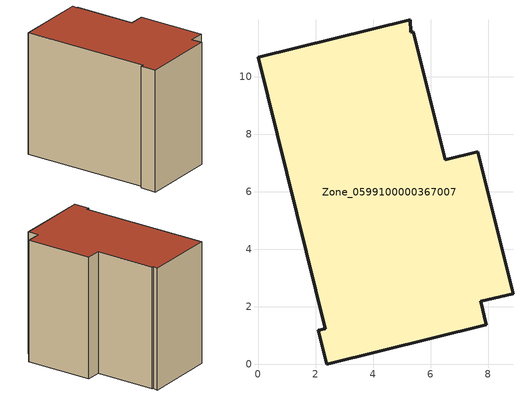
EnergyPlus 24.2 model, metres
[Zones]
Zone_0599100000367007
 floor ground (C_G): 6.5,7.1 7.63,7.38 8.86,2.46 7.74,2.18 7.94,1.38 2.38,0 2.09,1.17 2.33,1.24 0,10.66 5.29,11.97 5.31,11.54 5.39,11.56 z0
 wall outside (C_F): 2.33,1.24 2.09,1.17 2.38,0 7.94,1.38 7.74,2.18 8.86,2.46 7.63,7.38 6.5,7.1 5.39,11.56 5.31,11.54 5.29,11.97 0,10.66 2.33,1.24 z0:9.33
 roof outside (C_R): 5.39,11.56 5.31,11.54 5.29,11.97 0,10.66 2.33,1.24 2.09,1.17 2.38,0 7.94,1.38 7.74,2.18 8.86,2.46 7.63,7.38 6.5,7.1 z9.33
[BUILDING]
Pand.0599100000367007: North Axis=0; Terrain=City; Loads Convergence Tolerance Value=0.04; Temperature Convergence Tolerance Value=0.4; Solar Distribution=FullExterior; Maximum Number of Warmup Days=25; Minimum Number of Warmup Days=1
[Site:Location]
Rotterdam.The.Hague.AP_ZH_NLD Design_Conditions: Latitude=51.96; Longitude=4.45; Time Zone=1; Elevation=-4.5
[SITE:GROUNDTEMPERATURE:BUILDINGSURFACE]
18, 18, 18, 18, 18, 18, 18, 18, 18, 18, 18, 18
[MATERIAL] Thermal Absorptance=0.9; Solar Absorptance=0.7; Visible Absorptance=0.7
Name | Roughness | Thickness | Conductivity | Density | Specific Heat
G.TC.1992-2005 | MediumSmooth | 0.15 | 0.06 | 540 | 1210
F.TC.1992-2005 | Rough | 0.3 | 0.12 | 1920 | 840
R.TC.1992-2005 | MediumRough | 0.2 | 0.08 | 1500 | 1000
[CONSTRUCTION]
C_G: G.TC.1992-2005
C_F: F.TC.1992-2005
C_R: R.TC.1992-2005
[ZONE]
Zone_0599100000367007: Type=1; Multiplier=1; Ceiling Height=Autocalculate; Volume=Autocalculate; Floor Area=autocalculate; Part of Total Floor Area=Yes
[ZONEINFILTRATION:DESIGNFLOWRATE]
Infil_Zone_0599100000367007: Zone or ZoneList or Space or SpaceList=Zone_0599100000367007; Schedule=AlwaysOn; Design Flow Rate Calculation Method=Flow/Area; Flow Rate per Floor Area=0.0015; Constant Term Coefficient=1; Temperature Term Coefficient=0; Velocity Term Coefficient=0; Velocity Squared Term Coefficient=0
[HVACTEMPLATE:ZONE:IDEALLOADSAIRSYSTEM]
Zone_0599100000367007: Maximum Heating Supply Air Temperature=50; Minimum Cooling Supply Air Temperature=13; Maximum Heating Supply Air Humidity Ratio=0.0156; Minimum Cooling Supply Air Humidity Ratio=0.0077; Heating Limit=NoLimit; Cooling Limit=NoLimit; Dehumidification Control Type=ConstantSensibleHeatRatio; Cooling Sensible Heat Ratio=0.7; Dehumidification Setpoint=60; Humidification Control Type=None; Humidification Setpoint=30; Outdoor Air Method=None; Outdoor Air Flow Rate per Person=0.00944; Outdoor Air Flow Rate per Zone Floor Area=0; Outdoor Air Flow Rate per Zone=0; Demand Controlled Ventilation Type=None; Outdoor Air Economizer Type=NoEconomizer; Heat Recovery Type=None; Sensible Heat Recovery Effectiveness=0.7; Latent Heat Recovery Effectiveness=0.65
[ZONECONTROL:THERMOSTAT]
ThermostatControl_Zone_0599100000367007: Zone or ZoneList=Zone_0599100000367007; Control Type Schedule=DualSetpointControlType; Control 1=Thermostat_Zone_0599100000367007; Temperature Difference Between Cutout And Setpoint=0
[THERMOSTATSETPOINT:DUALSETPOINT]
Thermostat_Zone_0599100000367007: Heating Setpoint Temperature Schedule=HeatingSetpoint_Zone_0599100000367007; Cooling Setpoint Temperature Schedule=CoolingSetpoint_Zone_0599100000367007
[SCHEDULE:COMPACT]
HeatingSetpoint_Zone_0599100000367007: Through: 12/31, For: AllDays, Until: 24:00, 21
CoolingSetpoint_Zone_0599100000367007: Through: 12/31, For: AllDays, Until: 24:00, 24
DualSetpointControlType: Through: 12/31, For: AllDays, Until: 24:00, 4
AlwaysOn: Through: 12/31, For: AllDays, Until: 24:00, 1
